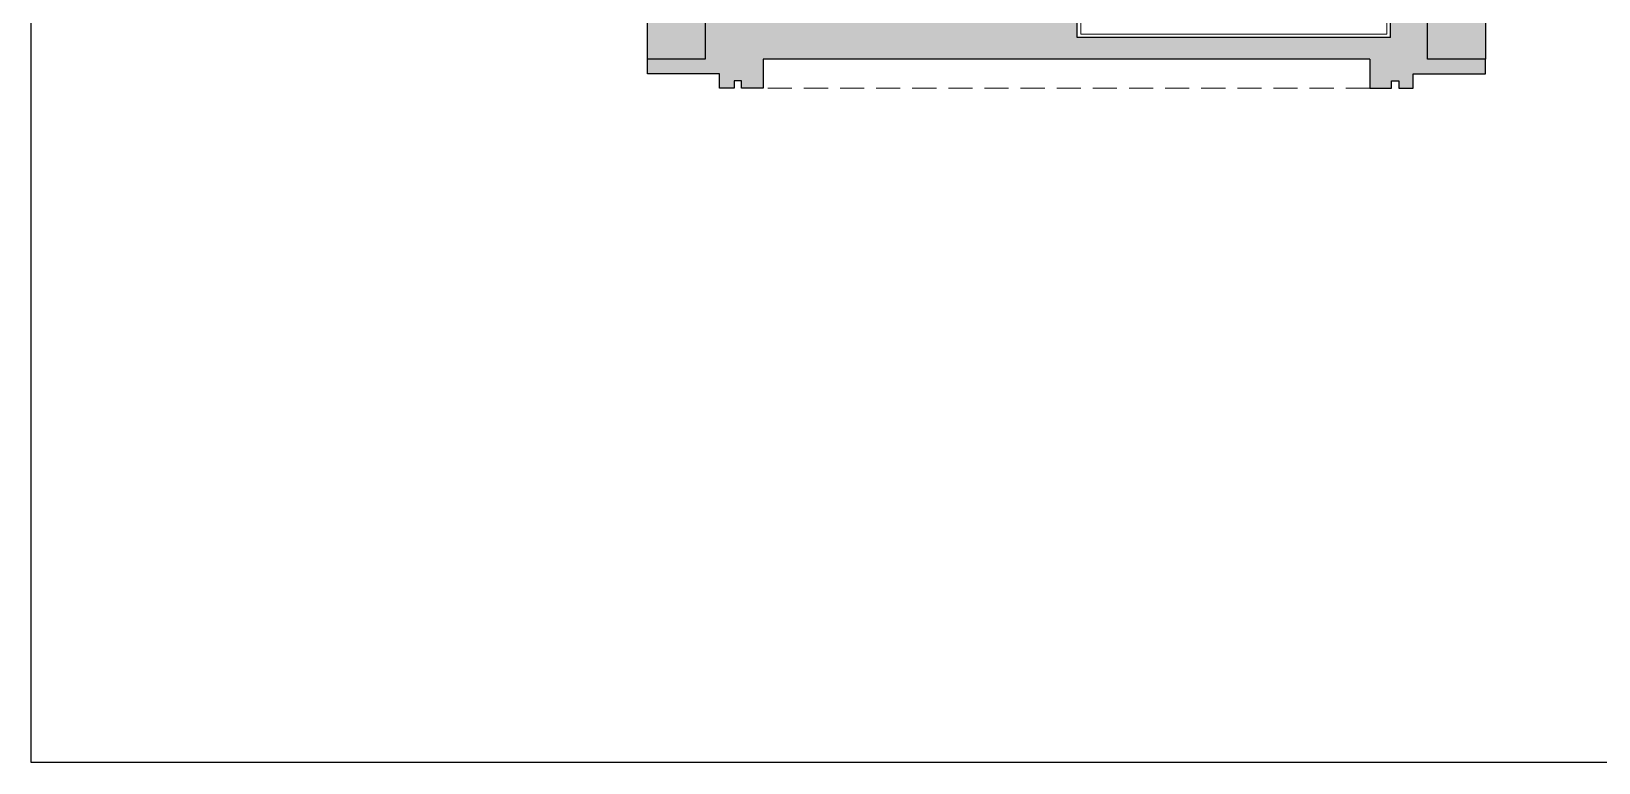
# Model space of a CAD drawing. Header units: inches. Extents: x 211391 to 214260, y -106888 to -102532.
# Drawn here: x 213002 to 213327.4, y -106888.5 to -106736.6 of the extents above; entities that cross this region are included whole.
import ezdxf

# ---------------------------------------------------------------- set-up
doc = ezdxf.new("R2010")
doc.units = ezdxf.units.IN
doc.header["$MEASUREMENT"] = 0
doc.linetypes.add('0226--P-00-GA 18.02.10$0$DASH', pattern=[0.35, 0.25, -0.1])
doc.linetypes.add('HIDDEN', pattern=[0.375, 0.25, -0.125])
doc.layers.get('0').update_dxf_attribs({"color": 4})
for name, color, linetype, lineweight in [('BEAM', 90, '0226--P-00-GA 18.02.10$0$DASH', 25), ('HATCH', 251, 'Continuous', 13), ('HIDDEN', 8, 'Continuous', 13), ('STONE', 1, 'Continuous', 18), ('WALL', 5, 'Continuous', 25)]:
    doc.layers.add(name, color=color, linetype=linetype, lineweight=lineweight)
doc.layers.add('COLUMN', color=6, linetype='Continuous')
doc.layers.get('BEAM').off()

# ---------------------------------------------------------------- blocks, each defined once
blk = doc.blocks.new('79')
at = {"layer": 'COLUMN', "ltscale": 20, "true_color": 0xdd22ba}
h = blk.add_hatch(color=212, dxfattribs=at)
h.dxf.hatch_style = 1
h.paths.add_polyline_path([(213141.89, -104884.04), (213141.89, -104866.04), (213129.89, -104866.04), (213129.89, -104884.04)])
h = blk.add_hatch(color=212, dxfattribs=at)
h.dxf.hatch_style = 1
h.paths.add_polyline_path([(213303.89, -104884.04), (213303.89, -104866.04), (213291.89, -104866.04), (213291.89, -104884.04)])
at = {"layer": 'COLUMN', "ltscale": 20}
for points in [[(213129.89, -104866.04), (213141.89, -104866.04), (213141.89, -104884.04), (213129.89, -104884.04)], [(213291.89, -104866.04), (213303.89, -104866.04), (213303.89, -104884.04), (213291.89, -104884.04)]]:
    blk.add_lwpolyline(points, close=True, dxfattribs=at)

msp = doc.modelspace()

# ---------------------------------------------------------------- hatches: boundary and pattern name
at = {"layer": 'HATCH', "ltscale": 15}
h = msp.add_hatch(color=256, dxfattribs=at)
h.dxf.hatch_style = 1
h.paths.add_polyline_path([(213252.89, -106665.9), (213180.89, -106665.9), (213180.89, -106670.4), (213206.64, -106670.4), (213206.64, -106733.4), (213141.89, -106733.4), (213141.89, -106742.4), (213129.89, -106742.4), (213129.89, -106745.4), (213144.89, -106745.4), (213144.89, -106748.4), (213147.89, -106748.4), (213147.89, -106746.9), (213149.39, -106746.9), (213149.39, -106748.4), (213153.89, -106748.4), (213153.89, -106742.4), (213279.89, -106742.4), (213279.89, -106748.4), (213284.39, -106748.4), (213284.39, -106746.9), (213285.89, -106746.9), (213285.89, -106748.4), (213288.89, -106748.4), (213288.89, -106745.4), (213303.89, -106745.4), (213303.89, -106742.4), (213291.89, -106742.4), (213291.89, -106733.4), (213284.18, -106733.4), (213284.18, -106737.9), (213219.12, -106737.9), (213219.12, -106733.4), (213211.14, -106733.4), (213211.14, -106670.4), (213252.89, -106670.4)])

# ---------------------------------------------------------------- linework, layer by layer
at = {"ltscale": 15}
msp.add_lwpolyline([(213001.96, -105426.59), (214259.76, -105426.59), (214259.76, -106888.48), (213001.96, -106888.48)], close=True, dxfattribs=at)
at = {"layer": 'HIDDEN', "linetype": 'HIDDEN', "ltscale": 20}
msp.add_line((213279.89, -106748.4), (213153.89, -106748.4), dxfattribs=at)
at = {"layer": 'STONE'}
for points in [[(213201.39, -106686.64), (213201.39, -106671.15), (213180.14, -106671.15), (213180.14, -106665.15), (213253.64, -106665.15), (213253.64, -106671.15), (213211.89, -106671.15), (213211.89, -106732.65), (213219.87, -106732.65), (213219.87, -106737.15), (213283.43, -106737.15)], [(213283.43, -106737.15), (213283.43, -106732.65), (213291.14, -106732.65), (213291.14, -106723.65), (213294.14, -106723.65)]]:
    msp.add_lwpolyline(points, dxfattribs=at)
at = {"layer": 'WALL', "ltscale": 25}
for p, q in [((213219.12, -106737.9), (213219.12, -106733.4)), ((213284.18, -106737.9), (213284.18, -106733.4)), ((213284.18, -106737.9), (213219.12, -106737.9))]:
    msp.add_line(p, q, dxfattribs=at)
at = {"layer": 'WALL', "ltscale": 20}
for p, q in [((213129.89, -106745.4), (213129.89, -106742.4)), ((213279.89, -106742.4), (213153.89, -106742.4)), ((213153.89, -106742.4), (213153.89, -106748.4)), ((213279.89, -106742.4), (213279.89, -106748.4)), ((213303.89, -106745.4), (213303.89, -106742.4)), ((213144.89, -106745.4), (213129.89, -106745.4)), ((213144.89, -106748.4), (213144.89, -106745.4)), ((213149.39, -106746.9), (213147.89, -106746.9)), ((213147.89, -106746.9), (213147.89, -106748.4)), ((213149.39, -106748.4), (213149.39, -106746.9)), ((213284.39, -106748.4), (213284.39, -106746.9)), ((213284.39, -106746.9), (213285.89, -106746.9)), ((213285.89, -106746.9), (213285.89, -106748.4)), ((213288.89, -106748.4), (213288.89, -106745.4)), ((213288.89, -106745.4), (213303.89, -106745.4)), ((213147.89, -106748.4), (213144.89, -106748.4)), ((213153.89, -106748.4), (213149.39, -106748.4)), ((213279.89, -106748.4), (213284.39, -106748.4)), ((213285.89, -106748.4), (213288.89, -106748.4))]:
    msp.add_line(p, q, dxfattribs=at)

# ---------------------------------------------------------------- block references
at = {"layer": 'BEAM'}
msp.add_blockref('79', (0, -1858.36), dxfattribs=at)

doc.saveas('drawing.dxf')
